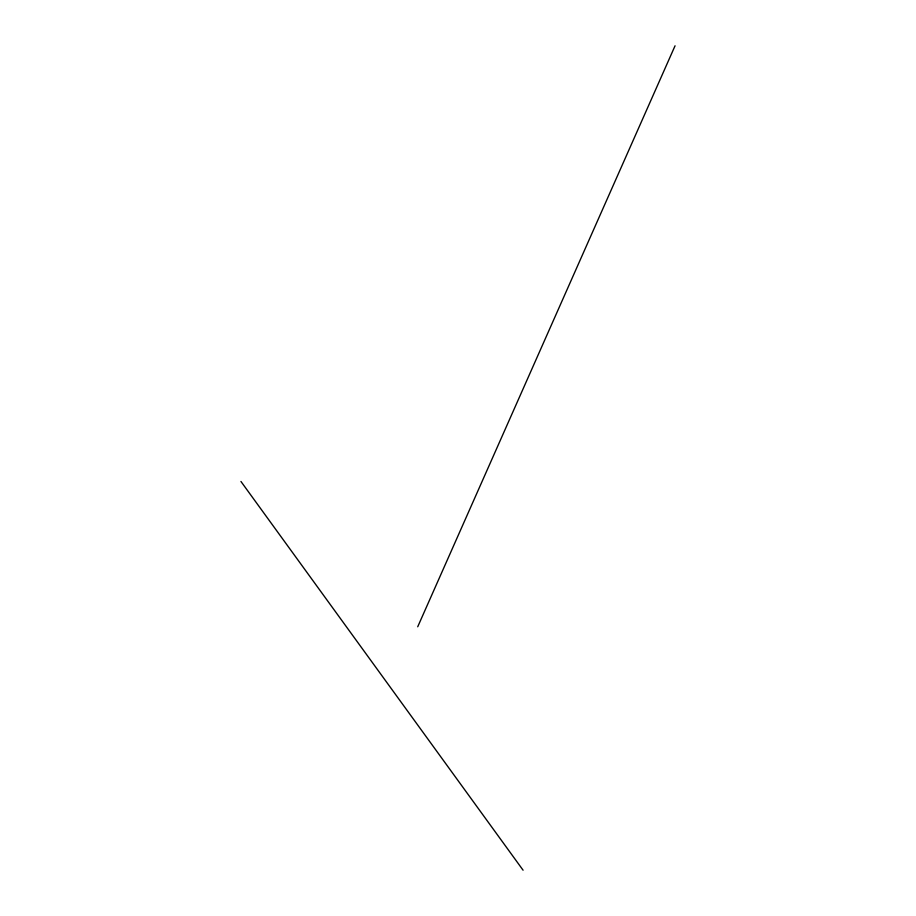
<?xml version="1.0" encoding="UTF-8"?>
<svg xmlns="http://www.w3.org/2000/svg" width="916" height="916" viewBox="0 0 916 916"><rect width="100%" height="100%" fill="white"/><g stroke="black" fill="none" stroke-linecap="round" stroke-linejoin="round"><path stroke-width="1.37" d="M417.719 626.773L675.058 45.8M240.942 481.461L523.082 870.2"/></g></svg>
